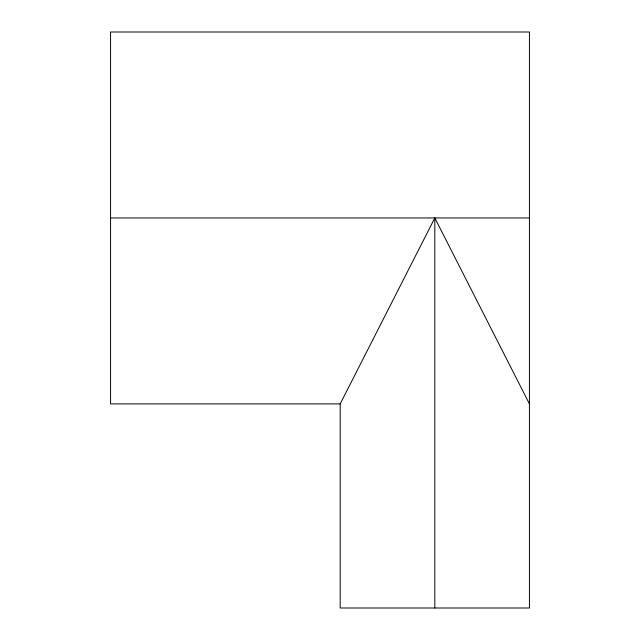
<?xml version="1.0" encoding="UTF-8"?>
<svg xmlns="http://www.w3.org/2000/svg" width="640" height="640" viewBox="0 0 640 640"><rect width="100%" height="100%" fill="white"/><g stroke="black" fill="none" stroke-linecap="round" stroke-linejoin="round"><path stroke-width="0.96" d="M340.184 403.912L110.568 403.912L110.568 32L529.432 32L529.432 608L340.184 608L340.184 403.912L434.808 217.96L529.432 403.912M110.568 217.96L529.432 217.96M434.808 217.96L434.808 608"/></g></svg>
